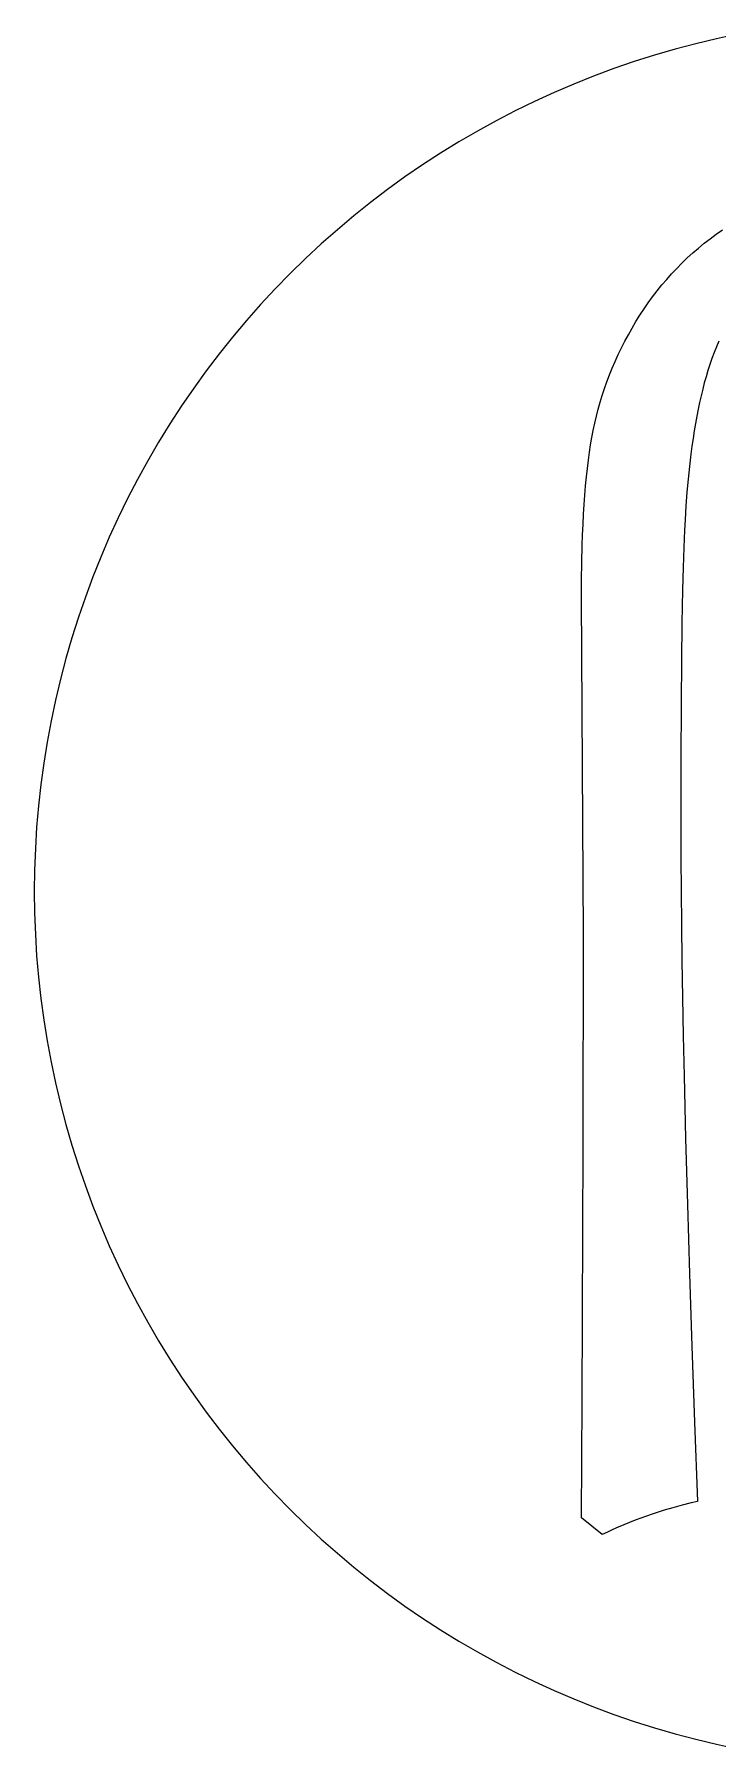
# Model space of a CAD drawing. Header units: metres. Extents: x -20 to 70, y -140 to 20.
# Drawn here: x -20 to -4.36, y -139.62 to -100.38 of the extents above; entities that cross this region are included whole.
import ezdxf

# ---------------------------------------------------------------- set-up
doc = ezdxf.new("R2010")
doc.units = ezdxf.units.M

msp = doc.modelspace()

# ---------------------------------------------------------------- linework, layer by layer
for p, q in [((-3.90179, -100.384), (-4.38202, -100.486)), ((-5.33424, -100.724), (-5.80568, -100.861)), ((-4.85959, -100.599), (-5.33424, -100.724)), ((-4.38202, -100.486), (-4.85959, -100.599)), ((-6.73779, -101.169), (-7.19789, -101.34)), ((-6.27362, -101.009), (-6.73779, -101.169)), ((-5.80568, -100.861), (-6.27362, -101.009)), ((-7.65366, -101.522), (-8.10481, -101.716)), ((-7.19789, -101.34), (-7.65366, -101.522)), ((-8.5511, -101.92), (-8.99222, -102.136)), ((-8.10481, -101.716), (-8.5511, -101.92)), ((-9.42793, -102.362), (-9.85796, -102.598)), ((-8.99222, -102.136), (-9.42793, -102.362)), ((-9.85796, -102.598), (-10.282, -102.845)), ((-10.7, -103.103), (-11.1114, -103.371)), ((-10.282, -102.845), (-10.7, -103.103)), ((-11.1114, -103.371), (-11.5162, -103.648)), ((-11.914, -103.936), (-12.3046, -104.233)), ((-11.5162, -103.648), (-11.914, -103.936)), ((-12.3046, -104.233), (-12.6879, -104.54)), ((-12.6879, -104.54), (-13.0634, -104.856)), ((-13.0634, -104.856), (-13.4312, -105.181)), ((-4.66576, -105.167), (-4.53021, -105.061)), ((-4.53021, -105.061), (-4.39149, -104.958)), ((-4.39149, -104.958), (-4.25061, -104.857)), ((-13.7908, -105.515), (-14.1421, -105.858)), ((-13.4312, -105.181), (-13.7908, -105.515)), ((-5.17619, -105.621), (-5.05334, -105.503)), ((-5.05334, -105.503), (-4.92732, -105.388)), ((-4.92732, -105.388), (-4.79813, -105.276)), ((-4.79813, -105.276), (-4.66576, -105.167)), ((-14.1421, -105.858), (-14.4849, -106.209)), ((-5.5257, -105.992), (-5.41237, -105.866)), ((-5.41237, -105.866), (-5.29587, -105.742)), ((-5.29587, -105.742), (-5.17619, -105.621)), ((-14.4849, -106.209), (-14.819, -106.569)), ((-5.84663, -106.389), (-5.74283, -106.254)), ((-5.74283, -106.254), (-5.63585, -106.121)), ((-5.63585, -106.121), (-5.5257, -105.992)), ((-14.819, -106.569), (-15.1442, -106.937)), ((-6.13902, -106.812), (-6.04474, -106.668)), ((-6.04474, -106.668), (-5.94728, -106.527)), ((-5.94728, -106.527), (-5.84663, -106.389)), ((-15.1442, -106.937), (-15.4602, -107.312)), ((-6.31799, -107.108), (-6.23013, -106.959)), ((-6.23013, -106.959), (-6.13902, -106.812)), ((-15.4602, -107.312), (-15.7669, -107.695)), ((-6.56023, -107.562), (-6.48305, -107.41)), ((-6.48305, -107.41), (-6.40231, -107.258)), ((-6.40231, -107.258), (-6.31799, -107.108)), ((-4.33247, -107.404), (-4.38753, -107.535)), ((-15.7669, -107.695), (-16.0641, -108.086)), ((-6.77037, -108.022), (-6.70389, -107.868)), ((-6.70389, -107.868), (-6.63385, -107.714)), ((-6.63385, -107.714), (-6.56023, -107.562)), ((-4.49004, -107.804), (-4.53748, -107.941)), ((-4.44005, -107.669), (-4.49004, -107.804)), ((-4.38753, -107.535), (-4.44005, -107.669)), ((-16.0641, -108.086), (-16.3517, -108.484)), ((-6.89262, -108.334), (-6.83328, -108.178)), ((-6.83328, -108.178), (-6.77037, -108.022)), ((-4.62473, -108.22), (-4.66455, -108.363)), ((-4.58238, -108.08), (-4.62473, -108.22)), ((-4.53748, -107.941), (-4.58238, -108.08)), ((-16.3517, -108.484), (-16.6294, -108.889)), ((-7.04927, -108.806), (-7.00063, -108.648)), ((-7.00063, -108.648), (-6.94841, -108.49)), ((-6.94841, -108.49), (-6.89262, -108.334)), ((-4.73776, -108.655), (-4.77209, -108.808)), ((-4.70195, -108.507), (-4.73776, -108.655)), ((-4.66455, -108.363), (-4.70195, -108.507)), ((-16.6294, -108.889), (-16.8971, -109.3)), ((-7.13586, -109.125), (-7.09435, -108.965)), ((-7.09435, -108.965), (-7.04927, -108.806)), ((-4.80496, -108.964), (-4.83635, -109.125)), ((-4.77209, -108.808), (-4.80496, -108.964)), ((-16.8971, -109.3), (-17.1546, -109.718)), ((-7.239, -109.61), (-7.20819, -109.448)), ((-7.20819, -109.448), (-7.17381, -109.286)), ((-7.17381, -109.286), (-7.13586, -109.125)), ((-4.86627, -109.29), (-4.89473, -109.459)), ((-4.83635, -109.125), (-4.86627, -109.29)), ((-17.1546, -109.718), (-17.4017, -110.142)), ((-7.29343, -109.95), (-7.26709, -109.776)), ((-7.26709, -109.776), (-7.239, -109.61)), ((-4.94724, -109.81), (-4.9713, -109.992)), ((-4.92172, -109.633), (-4.94724, -109.81)), ((-4.89473, -109.459), (-4.92172, -109.633)), ((-17.4017, -110.142), (-17.6384, -110.572)), ((-7.34084, -110.319), (-7.31801, -110.131)), ((-7.31801, -110.131), (-7.29343, -109.95)), ((-4.9713, -109.992), (-5.00461, -110.273)), ((-17.6384, -110.572), (-17.8645, -111.008)), ((-7.38121, -110.717), (-7.36191, -110.514)), ((-7.36191, -110.514), (-7.34084, -110.319)), ((-5.03462, -110.562), (-5.06134, -110.862)), ((-5.00461, -110.273), (-5.03462, -110.562)), ((-17.8645, -111.008), (-18.0798, -111.449)), ((-7.41458, -111.144), (-7.39877, -110.927)), ((-7.39877, -110.927), (-7.38121, -110.717)), ((-5.06134, -110.862), (-5.08473, -111.171)), ((-7.4409, -111.6), (-7.42862, -111.368)), ((-7.42862, -111.368), (-7.41458, -111.144)), ((-5.08473, -111.171), (-5.10492, -111.492)), ((-18.0798, -111.449), (-18.2842, -111.895)), ((-7.45145, -111.839), (-7.4409, -111.6)), ((-5.11716, -111.729), (-5.13403, -112.13)), ((-5.10492, -111.492), (-5.11716, -111.729)), ((-18.2842, -111.895), (-18.4776, -112.346)), ((-7.47009, -112.468), (-7.46022, -112.085)), ((-7.46022, -112.085), (-7.45145, -111.839)), ((-5.13403, -112.13), (-5.14914, -112.586)), ((-18.4776, -112.346), (-18.6599, -112.802)), ((-7.47603, -112.867), (-7.47009, -112.468)), ((-5.14914, -112.586), (-5.16246, -113.096)), ((-18.6599, -112.802), (-18.8309, -113.262)), ((-7.478, -113.283), (-7.47603, -112.867)), ((-18.8309, -113.262), (-18.9906, -113.726)), ((-7.4315, -120.982), (-7.478, -113.283)), ((-5.16246, -113.096), (-5.17747, -113.861)), ((-18.9906, -113.726), (-19.1388, -114.194)), ((-5.17747, -113.861), (-5.18932, -114.722)), ((-19.1388, -114.194), (-19.2755, -114.666)), ((-19.2755, -114.666), (-19.4006, -115.14)), ((-5.18932, -114.722), (-5.198, -115.679)), ((-19.4006, -115.14), (-19.514, -115.618)), ((-19.514, -115.618), (-19.6157, -116.098)), ((-5.198, -115.679), (-5.20442, -117.012)), ((-19.6157, -116.098), (-19.7056, -116.581)), ((-19.7056, -116.581), (-19.7835, -117.065)), ((-19.7835, -117.065), (-19.8496, -117.552)), ((-5.20442, -117.012), (-5.20564, -118.53)), ((-19.8496, -117.552), (-19.9037, -118.04)), ((-19.9037, -118.04), (-19.9458, -118.529)), ((-19.9458, -118.529), (-19.9759, -119.019)), ((-5.20564, -118.53), (-5.20282, -119.241)), ((-19.9759, -119.019), (-19.994, -119.509)), ((-5.20282, -119.241), (-5.19719, -119.986)), ((-19.994, -119.509), (-20, -120)), ((-20, -120), (-19.994, -120.491)), ((-5.19719, -119.986), (-5.18872, -120.765)), ((-19.994, -120.491), (-19.9759, -120.981)), ((-5.18872, -120.765), (-5.17744, -121.577)), ((-19.9759, -120.981), (-19.9458, -121.471)), ((-7.43872, -125.832), (-7.4315, -120.982)), ((-19.9458, -121.471), (-19.9037, -121.96)), ((-5.17744, -121.577), (-5.16333, -122.423)), ((-19.9037, -121.96), (-19.8496, -122.448)), ((-19.8496, -122.448), (-19.7835, -122.935)), ((-5.16333, -122.423), (-5.14641, -123.303)), ((-19.7835, -122.935), (-19.7056, -123.419)), ((-19.7056, -123.419), (-19.6157, -123.902)), ((-5.14641, -123.303), (-5.12666, -124.217)), ((-19.6157, -123.902), (-19.514, -124.382)), ((-5.12666, -124.217), (-5.09175, -125.651)), ((-19.514, -124.382), (-19.4006, -124.86)), ((-19.4006, -124.86), (-19.2755, -125.334)), ((-19.2755, -125.334), (-19.1388, -125.806)), ((-19.1388, -125.806), (-18.9906, -126.274)), ((-7.46263, -131.648), (-7.43872, -125.832)), ((-5.09175, -125.651), (-5.05049, -127.16)), ((-18.9906, -126.274), (-18.8309, -126.738)), ((-18.8309, -126.738), (-18.6599, -127.198)), ((-18.6599, -127.198), (-18.4776, -127.654)), ((-5.05049, -127.16), (-5.0029, -128.746)), ((-18.4776, -127.654), (-18.2842, -128.105)), ((-18.2842, -128.105), (-18.0798, -128.551)), ((-18.0798, -128.551), (-17.8645, -128.992)), ((-17.8645, -128.992), (-17.6384, -129.428)), ((-5.0029, -128.746), (-4.94894, -130.408)), ((-17.6384, -129.428), (-17.4017, -129.858)), ((-17.4017, -129.858), (-17.1546, -130.282)), ((-17.1546, -130.282), (-16.8971, -130.7)), ((-4.94894, -130.408), (-4.88864, -132.146)), ((-16.8971, -130.7), (-16.6294, -131.111)), ((-16.6294, -131.111), (-16.3517, -131.516)), ((-16.3517, -131.516), (-16.0641, -131.914)), ((-7.478, -134.33), (-7.46263, -131.648)), ((-16.0641, -131.914), (-15.7669, -132.305)), ((-4.88864, -132.146), (-4.82201, -133.96)), ((-15.7669, -132.305), (-15.4602, -132.688)), ((-15.4602, -132.688), (-15.1442, -133.063)), ((-15.1442, -133.063), (-14.819, -133.431)), ((-14.819, -133.431), (-14.4849, -133.791)), ((-14.4849, -133.791), (-14.1421, -134.142)), ((-14.1421, -134.142), (-13.7908, -134.485)), ((-5.58701, -134.16), (-5.85593, -134.246)), ((-5.38206, -134.101), (-5.58701, -134.16)), ((-5.17436, -134.045), (-5.38206, -134.101)), ((-4.96387, -133.993), (-5.17436, -134.045)), ((-4.82201, -133.96), (-4.96387, -133.993)), ((-13.7908, -134.485), (-13.4312, -134.819)), ((-7.005, -134.716), (-7.478, -134.33)), ((-6.63309, -134.544), (-6.75829, -134.6)), ((-6.50664, -134.49), (-6.63309, -134.544)), ((-6.37897, -134.438), (-6.50664, -134.49)), ((-6.25006, -134.387), (-6.37897, -134.438)), ((-6.11992, -134.339), (-6.25006, -134.387)), ((-5.98854, -134.292), (-6.11992, -134.339)), ((-5.85593, -134.246), (-5.98854, -134.292)), ((-13.4312, -134.819), (-13.0634, -135.144)), ((-6.88226, -134.657), (-7.005, -134.716)), ((-6.75829, -134.6), (-6.88226, -134.657)), ((-13.0634, -135.144), (-12.6879, -135.46)), ((-12.6879, -135.46), (-12.3046, -135.767)), ((-12.3046, -135.767), (-11.914, -136.064)), ((-11.914, -136.064), (-11.5162, -136.352)), ((-11.5162, -136.352), (-11.1114, -136.629)), ((-11.1114, -136.629), (-10.7, -136.897)), ((-10.7, -136.897), (-10.282, -137.155)), ((-10.282, -137.155), (-9.85796, -137.402)), ((-9.85796, -137.402), (-9.42793, -137.638)), ((-9.42793, -137.638), (-8.99222, -137.864)), ((-8.99222, -137.864), (-8.5511, -138.08)), ((-8.5511, -138.08), (-8.10481, -138.284)), ((-8.10481, -138.284), (-7.65366, -138.478)), ((-7.65366, -138.478), (-7.19789, -138.66)), ((-7.19789, -138.66), (-6.73779, -138.831)), ((-6.73779, -138.831), (-6.27362, -138.991)), ((-6.27362, -138.991), (-5.80568, -139.139)), ((-5.80568, -139.139), (-5.33424, -139.276)), ((-5.33424, -139.276), (-4.85959, -139.401)), ((-4.85959, -139.401), (-4.38202, -139.514)), ((-4.38202, -139.514), (-3.90179, -139.616))]:
    msp.add_line(p, q)

doc.saveas('drawing.dxf')
